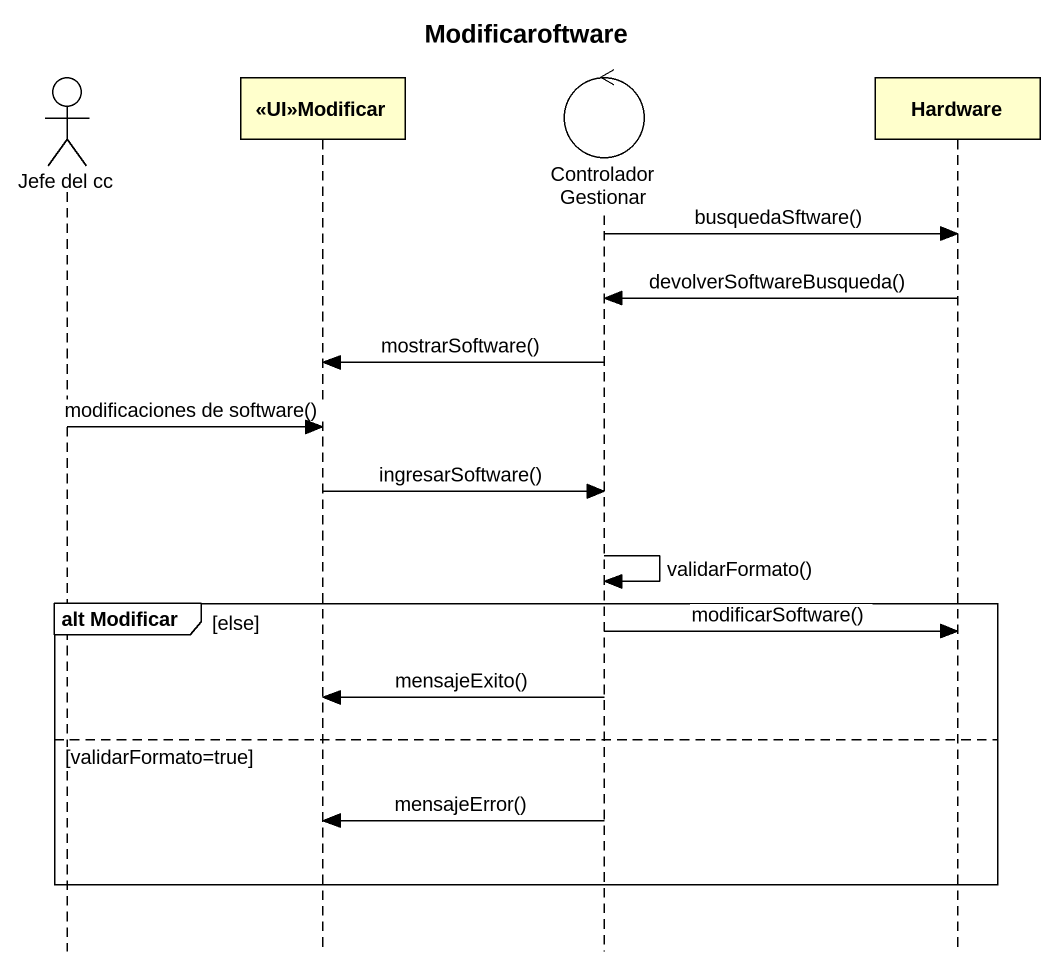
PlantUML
@startuml
title Modificaroftware
hide footbox
actor "Jefe del cc" as Jefe_del_cc
participant "<<UI>>Modificar" as UI_Modificar
control ControladorGestionar
participant Hardware

ControladorGestionar -> Hardware : busquedaSftware()
Hardware -> ControladorGestionar : devolverSoftwareBusqueda()
ControladorGestionar -> UI_Modificar : mostrarSoftware()
Jefe_del_cc -> UI_Modificar : modificaciones de software()
UI_Modificar -> ControladorGestionar : ingresarSoftware()
ControladorGestionar -> ControladorGestionar : validarFormato()
group alt Modificar [else]
  ControladorGestionar -> Hardware : modificarSoftware()
  ControladorGestionar -> UI_Modificar : mensajeExito()
else validarFormato=true
  ControladorGestionar -> UI_Modificar : mensajeError()
end
@enduml
